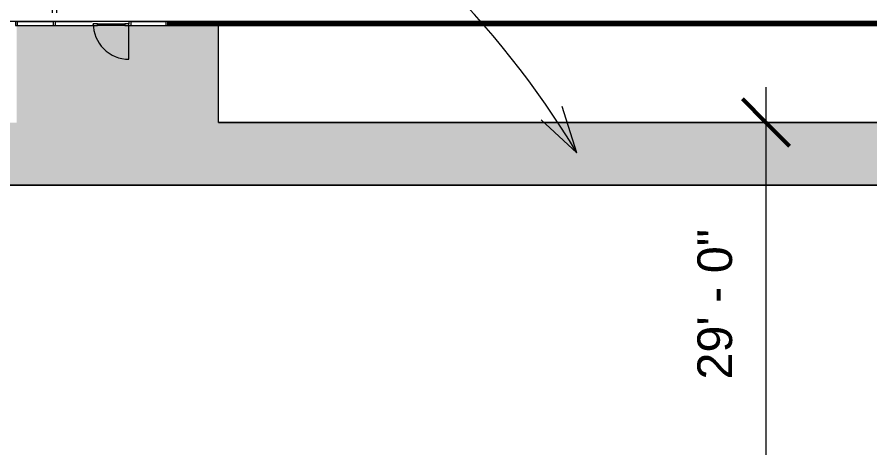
# Model space of a CAD drawing. Header units: inches. Extents: x 1 to 127281, y -26064 to 104775.
# Drawn here: x 24100 to 24916, y -23203 to -22791 of the extents above; entities that cross this region are included whole.
import ezdxf

# ---------------------------------------------------------------- set-up
doc = ezdxf.new("R2010")
doc.units = ezdxf.units.IN
doc.header["$MEASUREMENT"] = 0
for name, color, linetype, lineweight in [('A-ANNO-DIMS', 211, 'Continuous', 9), ('A-ANNO-DIMS-360', 211, 'Continuous', 9), ('A-DETL-GENF', 92, 'Continuous', 9), ('A-DOOR', 31, 'Continuous', 9), ('A-GLAZ-CWMG', 51, 'Continuous', 9), ('A-WALL', 113, 'Continuous', 9), ('A-WALL-PATT', 111, 'Continuous', 15), ('C-BLDG-PADS', 91, 'Continuous', 9), ('C-TOPO', 7, 'Continuous', 9), ('Conc', 7, 'Continuous', 9), ('G-ANNO-TEXT', 231, 'Continuous', 9), ('L-SITE-WALL', 31, 'Continuous', 9), ('S-BEAM', 12, 'Continuous', 9)]:
    doc.layers.add(name, color=color, linetype=linetype, lineweight=lineweight)
doc.styles.add('Arial_1', font='arial.ttf', dxfattribs={"height": 33.194237})
doc.dimstyles.new('Linear_-_3_32__Arial_1', dxfattribs={"dimscale": 12, "dimtxt": 33.75, "dimasz": 3.75, "dimexe": 2.8125, "dimexo": 1.875, "dimgap": 1.875, "dimtad": 1, "dimrnd": 0.25, "dimzin": 1, "dimdsep": 46, "dimlunit": 4, "dimtxsty": 'Arial_1', "dimblk1": 'OBLIQUE', "dimblk2": 'OBLIQUE', "dimsah": 1, "dimcen": 0.09, "dimdle": 2.8125, "dimazin": 0, "dimtfac": 1, "dimtdec": 4, "dimtix": 1, "dimtmove": 0, "dimatfit": 3, "dimfxl": 1, "dimtvp": 1, "dimtfill": 1, "dimfrac": 2, "dimtolj": 1, "dimtzin": 0, "dimarcsym": 2})

# ---------------------------------------------------------------- blocks, each defined once
blk = doc.blocks.new('Girt_C - 8_D-948186-Site Plan - Phase 1')
at = {"layer": 'S-BEAM'}
blk.add_line((22070.77, -22795.3), (26266.89, -22795.3), dxfattribs=at)
blk = doc.blocks.new('Door_Single_Storefront - one-827442-Site Plan - Phase 1')
at = {"layer": 'A-DOOR'}
for p, q in [((-17.09375, 34.1875), (-17.09375, 0)), ((-13.09375, 2), (-17.09375, 2)), ((-17.09375, 2), (-17.09375, 0.25)), ((-17.09375, 0.25), (-13.09375, 0.25)), ((-13.09375, 0.25), (-13.09375, 2)), ((-13.09375, 2), (13.09375, 2)), ((13.09375, 1.5), (-13.09375, 1.5)), ((-13.09375, 1.5), (-13.09375, 0.75)), ((-13.09375, 0.75), (13.09375, 0.75)), ((13.09375, 0.25), (-13.09375, 0.25)), ((17.09375, 2), (13.09375, 2)), ((13.09375, 2), (13.09375, 0.25)), ((13.09375, 0.75), (13.09375, 1.5)), ((13.09375, 0.25), (17.09375, 0.25)), ((17.09375, 0.25), (17.09375, 2))]:
    blk.add_line(p, q, dxfattribs=at)
blk.add_arc((-17.09375, 0), 34.1875, 360, 90, dxfattribs=at)
blk = doc.blocks.new('Rectangular Mullion - Rectangular Mullion 1-769199-Site Plan - Phase 1')
at = {"layer": 'A-GLAZ-CWMG'}
for p, q in [((24208.58, -22795.43), (24241.77, -22795.43)), ((24208.58, -22799.43), (24241.77, -22799.43))]:
    blk.add_line(p, q, dxfattribs=at)
blk = doc.blocks.new('Rectangular Mullion - Rectangular Mullion 1-769200-Site Plan - Phase 1')
at = {"layer": 'A-GLAZ-CWMG'}
for p, q in [((24136.2, -22795.43), (24171.39, -22795.43)), ((24136.2, -22799.43), (24171.39, -22799.43))]:
    blk.add_line(p, q, dxfattribs=at)
blk = doc.blocks.new('Rectangular Mullion - Rectangular Mullion 1-V27-Site Plan - Phase 1')
at = {"layer": 'A-GLAZ-CWMG'}
for p, q in [((24100.02, -22795.43), (24134.2, -22795.43)), ((24100.02, -22799.43), (24134.2, -22799.43))]:
    blk.add_line(p, q, dxfattribs=at)
blk = doc.blocks.new('Rectangular Mullion - Rectangular Mullion 1-827439-Site Plan - Phase 1')
at = {"layer": 'A-GLAZ-CWMG'}
for p, q in [((0, 2), (-2, 2)), ((-2, 2), (-2, -2)), ((0, -2), (0, 2)), ((-2, -2), (0, -2))]:
    blk.add_line(p, q, dxfattribs=at)
blk = doc.blocks.new('Rectangular Mullion - Rectangular Mullion 1-827430-Site Plan - Phase 1')
at = {"layer": 'A-GLAZ-CWMG'}
for p, q in [((-1, 2), (1, 2)), ((-1, -2), (-1, 2)), ((1, 2), (1, -0.25)), ((1, -2), (-1, -2))]:
    blk.add_line(p, q, dxfattribs=at)
blk = doc.blocks.new('Rectangular Mullion - Rectangular Mullion 1-V28-Site Plan - Phase 1')
at = {"layer": 'A-GLAZ-CWMG'}
for p, q in [((-1, 2), (1, 2)), ((-1, -2), (-1, 2)), ((1, 2), (1, -2)), ((1, -2), (-1, -2))]:
    blk.add_line(p, q, dxfattribs=at)
blk = doc.blocks.new('Rectangular Mullion - Rectangular Mullion 1-V29-Site Plan - Phase 1')
at = {"layer": 'A-GLAZ-CWMG'}
for p, q in [((24133.2, -22760.24), (24133.2, -22787.33)), ((24137.2, -22760.24), (24137.2, -22787.33)), ((24134.2, -22795.43), (24133.2, -22795.43)), ((24137.2, -22795.43), (24136.2, -22795.43))]:
    blk.add_line(p, q, dxfattribs=at)
blk = doc.blocks.new('DIMBLOCK42-Site Plan - Phase 1')
at = {"layer": 'A-ANNO-DIMS-360'}
for p, q in [((24816, -22858.32), (24816, -23240.07)), ((24825.32, -22892.07), (24782.25, -22892.07)), ((24816, -22892.07), (24825.32, -22892.07)), ((24888.02, -23240.07), (24782.25, -23240.07)), ((24816, -23240.07), (24888.02, -23240.07))]:
    blk.add_line(p, q, dxfattribs=at)
at = {"layer": 'A-ANNO-DIMS-360', "lineweight": 50}
for p, q in [((24816, -22892.07), (24793.5, -22869.57)), ((24816, -22892.07), (24838.5, -22914.57)), ((24816, -23240.07), (24793.5, -23217.57)), ((24816, -23240.07), (24838.5, -23262.57))]:
    blk.add_line(p, q, dxfattribs=at)
at = {"layer": 'A-ANNO-DIMS-360', "color": 0, "insert": (24750.44, -23137.72), "char_height": 33.194, "width": 171.9692, "attachment_point": 1, "rotation": 90, "line_spacing_factor": 0.938532, "style": 'Arial_1', "bg_fill": 3, "box_fill_scale": 1.25, "bg_fill_color": 0, "bg_fill_transparency": 0}
blk.add_mtext('29\' - 0"', dxfattribs=at)
blk = doc.blocks.new('_Oblique')
at = {"color": 0, "linetype": 'ByBlock', "lineweight": -2}
blk.add_line((-0.5, -0.5), (0.5, 0.5), dxfattribs=at)

msp = doc.modelspace()

# ---------------------------------------------------------------- hatches: boundary and pattern name
at = {"layer": 'A-DETL-GENF'}
msp.add_hatch(color=9, dxfattribs=at).paths.add_polyline_path([(23671.236577, -22957.918456), (23682.063738, -22955.633673), (23692.956006, -22953.682733), (23703.903088, -22952.067479), (26285.490625, -22952.067479), (26285.390625, -22799.42781), (25981.015225, -22799.42781), (25981.015225, -22892.067479), (24292.265225, -22892.067479), (24292.265225, -22799.42781), (24099.015225, -22799.42781), (24099.015225, -22892.067479), (22893.015225, -22892.067479), (22893.015225, -22799.42781), (22796.265225, -22799.42781), (22796.265225, -22892.067479), (22057.515225, -22892.067479), (22057.515225, -22301.67781), (21983.235225, -22301.67781), (21983.235225, -21578.17781), (22067.977825, -21578.17781), (22067.977825, -21481.42781), (21983.235225, -21481.42781), (21983.235225, -19983.100554), (21911.235225, -19983.100554), (21911.235225, -22952.067479), (23669.907641, -22952.067479), (23670.717633, -22955.633673)], flags=0)
at = {"layer": 'A-WALL-PATT', "lineweight": 9}
h = msp.add_hatch(dxfattribs=at)
h.set_pattern_fill('FP_8', color=256, style=0, pattern_type=2)
h.set_pattern_definition([(0, (0, 0), (0, 45), []), (90, (0, 0), (-45, 3e-15), [])])
h.paths.add_polyline_path([(24244.015225, -22796.80281), (25078.015225, -22796.80281), (25078.015225, -22796.05281), (24244.015225, -22796.05281)], flags=0)

# ---------------------------------------------------------------- linework, layer by layer
at = {"layer": 'A-WALL'}
for p, q in [((25078.015225, -22796.05281), (24244.015225, -22796.05281)), ((25078.015225, -22796.80281), (24244.015225, -22796.80281)), ((25078.015225, -22797.67781), (24244.015225, -22797.67781))]:
    msp.add_line(p, q, dxfattribs=at)
at = {"layer": 'C-BLDG-PADS'}
for p, q in [((24171.390225, -22799.30281), (24172.390225, -22799.30281)), ((24243.765225, -22799.30281), (25078.015225, -22799.30281))]:
    msp.add_line(p, q, dxfattribs=at)
at = {"layer": 'C-TOPO'}
for p, q in [((24172.390225, -22799.302734), (24171.390225, -22799.302734)), ((25078.015225, -22799.302734), (24243.765225, -22799.302734))]:
    msp.add_line(p, q, dxfattribs=at)
at = {"layer": 'Conc'}
for p, q in [((24292.265225, -22892.067479), (24292.265225, -22799.42781)), ((24292.265225, -22892.067479), (24292.265225, -22799.42781)), ((24292.265225, -22892.067479), (25981.015225, -22892.067479)), ((25981.015225, -22892.067479), (24292.265225, -22892.067479)), ((26159.493844, -22952.067479), (23703.903088, -22952.067479)), ((23703.903088, -22952.067479), (26285.490625, -22952.067479))]:
    msp.add_line(p, q, dxfattribs=at)
at = {"layer": 'G-ANNO-TEXT', "color": 145}
for q in [(24621.154678, -22876.626479), (24600.823372, -22889.595358)]:
    msp.add_line((24635.189282, -22921.049652), q, dxfattribs=at)
msp.add_arc((23911.211857, -23356.170663), 844.673668, 31.006482247, 90, dxfattribs=at)
at = {"layer": 'L-SITE-WALL', "lineweight": 15}
for p, q in [((24244.015225, -22795.27769), (24244.015225, -22797.92781)), ((24244.015225, -22797.92781), (25078.015225, -22797.92781))]:
    msp.add_line(p, q, dxfattribs=at)

# ---------------------------------------------------------------- block references
at = {"layer": 'A-DOOR', "rotation": 180}
msp.add_blockref('Door_Single_Storefront - one-827442-Site Plan - Phase 1', (24189.483975, -22797.42781), dxfattribs=at)
at = {"layer": 'A-GLAZ-CWMG'}
for name, p in [('Rectangular Mullion - Rectangular Mullion 1-V29-Site Plan - Phase 1', (0, 0)), ('Rectangular Mullion - Rectangular Mullion 1-V27-Site Plan - Phase 1', (0, 0)), ('Rectangular Mullion - Rectangular Mullion 1-769200-Site Plan - Phase 1', (0, 0)), ('Rectangular Mullion - Rectangular Mullion 1-769199-Site Plan - Phase 1', (0, 0)), ('Rectangular Mullion - Rectangular Mullion 1-827439-Site Plan - Phase 1', (24243.765225, -22797.42781))]:
    msp.add_blockref(name, p, dxfattribs=at)
at = {"layer": 'A-GLAZ-CWMG', "extrusion": (0, 0, -1)}
for name, p in [('Rectangular Mullion - Rectangular Mullion 1-V28-Site Plan - Phase 1', (-24099.015225, -22797.42781)), ('Rectangular Mullion - Rectangular Mullion 1-V28-Site Plan - Phase 1', (-24135.202725, -22797.42781)), ('Rectangular Mullion - Rectangular Mullion 1-827430-Site Plan - Phase 1', (-24207.577725, -22797.42781))]:
    msp.add_blockref(name, p, dxfattribs=at)
at = {"layer": 'S-BEAM'}
msp.add_blockref('Girt_C - 8_D-948186-Site Plan - Phase 1', (0, 0), dxfattribs=at)

# ---------------------------------------------------------------- next in the draw order: dimensions: what is measured, and where the dimension line sits
at = {"layer": 'A-ANNO-DIMS'}
dim = msp.add_linear_dim(base=(24816.00258, -23240.067479), p1=(24847.822385, -22892.067479), p2=(24910.515225, -23240.067479), angle=90, dimstyle='Linear_-_3_32__Arial_1', override={"dimpost": '<>', "dimfxl": 353.602025}, dxfattribs=at)
dim.commit()
dim.dimension.update_dxf_attribs({"geometry": 'DIMBLOCK42-Site Plan - Phase 1', "text_midpoint": (24776.554499, -23066.067479)})

doc.saveas('drawing.dxf')
